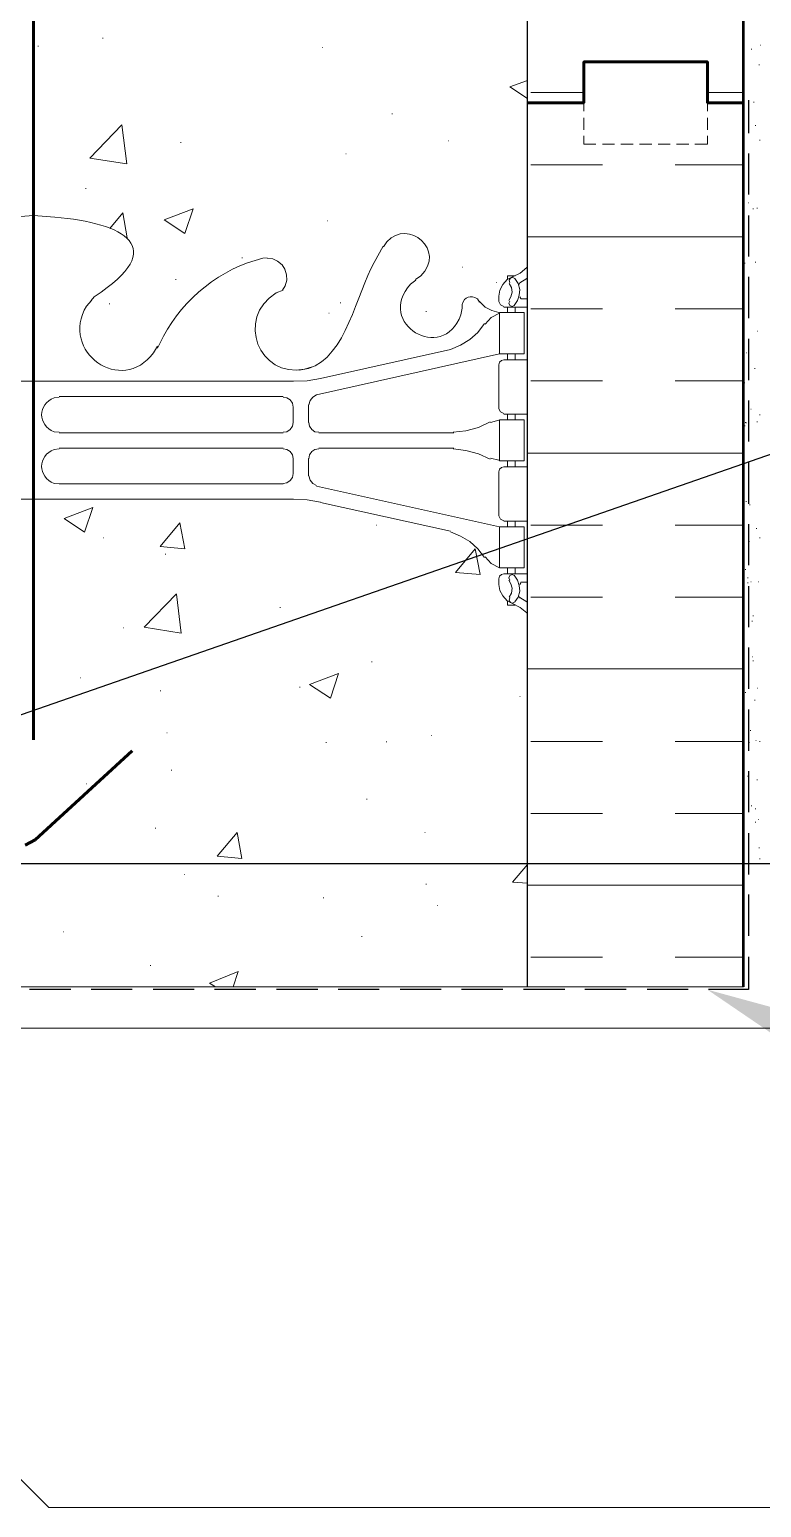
# Model space of a CAD drawing. Header units: millimetres. Extents: x 14 to 201, y 16 to 268.
# Drawn here: x 108.2 to 136.4, y 173.8 to 230.7 of the extents above; entities that cross this region are included whole.
import ezdxf

# ---------------------------------------------------------------- set-up
doc = ezdxf.new("R2010")
doc.units = ezdxf.units.MM
doc.header["$MEASUREMENT"] = 0
doc.layers.get('0').update_dxf_attribs({"linetype": 'CONTINUOUS'})

msp = doc.modelspace()

# ---------------------------------------------------------------- hatches: boundary and pattern name
at = {"true_color": 0x000007}
msp.add_hatch(color=0, dxfattribs=at).paths.add_polyline_path([(137.287, 191.685), (134.302, 193.717), (137.795, 192.765)])

# ---------------------------------------------------------------- linework, layer by layer
at = {"color": 0, "linetype": 'Continuous', "lineweight": 25, "true_color": 0x000007}
for p, q in [((127.36, 227.902), (127.36, 256.477)), ((127.36, 193.823), (127.36, 227.902)), ((135.89, 228.007), (135.89, 226.737)), ((135.89, 225.954), (135.89, 224.367)), ((135.89, 223.562), (135.89, 221.975)), ((135.89, 221.192), (135.89, 219.604)), ((135.89, 218.8), (135.89, 217.212)), ((135.89, 216.429), (135.89, 214.842)), ((135.89, 214.037), (135.89, 212.45)), ((135.89, 211.667), (135.89, 210.079)), ((135.89, 209.275), (135.89, 207.687)), ((135.89, 206.904), (135.89, 205.317)), ((135.89, 204.512), (135.89, 202.925)), ((135.89, 202.142), (135.89, 200.554)), ((135.89, 199.75), (135.89, 198.162)), ((107.738, 198.586), (157.417, 198.586)), ((135.89, 197.379), (135.89, 195.792)), ((109.749, 193.717), (108.162, 193.717)), ((112.12, 193.717), (110.532, 193.717)), ((114.512, 193.717), (112.924, 193.717)), ((116.882, 193.717), (115.295, 193.717)), ((119.274, 193.717), (117.687, 193.717)), ((121.645, 193.717), (120.057, 193.717)), ((124.037, 193.717), (122.449, 193.717)), ((126.407, 193.717), (124.82, 193.717)), ((128.799, 193.717), (127.212, 193.717)), ((131.17, 193.717), (129.582, 193.717)), ((133.562, 193.717), (131.974, 193.717))]:
    msp.add_line(p, q, dxfattribs=at)
at = {"color": 0, "linetype": 'Continuous', "lineweight": 60, "true_color": 0x000007}
for p, q in [((108.31, 253.704), (108.31, 203.348)), ((112.12, 202.925), (108.373, 199.496)), ((107.992, 199.284), (108.373, 199.496))]:
    msp.add_line(p, q, dxfattribs=at)
at = {"color": 0, "linetype": 'Continuous', "lineweight": 15, "true_color": 0x656565}
for p, q in [((110.977, 230.399), (110.998, 230.399)), ((108.479, 230.082), (108.5, 230.082)), ((119.444, 230.039), (119.465, 230.039)), ((135.996, 229.976), (136.017, 229.976)), ((135.996, 229.976), (136.017, 229.976)), ((136.334, 230.124), (136.356, 230.124)), ((136.334, 230.124), (136.356, 230.124)), ((136.292, 229.362), (136.313, 229.362)), ((136.292, 229.362), (136.313, 229.362)), ((127.487, 228.304), (129.54, 228.304)), ((134.302, 228.304), (135.699, 228.304)), ((136.08, 227.923), (136.102, 227.923)), ((136.08, 227.923), (136.102, 227.923)), ((122.132, 227.478), (122.153, 227.478)), ((110.49, 225.764), (111.718, 227.055)), ((111.908, 225.552), (111.718, 227.055)), ((136.144, 227.034), (136.165, 227.034)), ((136.144, 227.034), (136.165, 227.034)), ((113.983, 226.378), (114.004, 226.378)), ((124.312, 226.441), (124.333, 226.441)), ((136.313, 226.462), (136.334, 226.462)), ((136.313, 226.462), (136.334, 226.462)), ((110.49, 225.764), (111.908, 225.552)), ((120.354, 225.933), (120.375, 225.933)), ((127.487, 225.51), (130.26, 225.51)), ((133.054, 225.51), (135.699, 225.51)), ((110.321, 224.6), (110.342, 224.6)), ((135.699, 224.134), (135.721, 224.134)), ((135.699, 224.134), (135.721, 224.134)), ((135.869, 224.049), (135.89, 224.049)), ((135.869, 224.049), (135.89, 224.049)), ((111.252, 223.054), (111.76, 223.668)), ((111.929, 222.695), (111.76, 223.668)), ((113.348, 223.393), (114.469, 223.816)), ((113.348, 223.393), (114.152, 222.864)), ((114.152, 222.864), (114.469, 223.816)), ((119.634, 223.351), (119.655, 223.351)), ((136.059, 223.816), (136.08, 223.816)), ((136.059, 223.816), (136.08, 223.816)), ((136.207, 223.837), (136.229, 223.837)), ((136.207, 223.838), (136.229, 223.838)), ((127.36, 222.737), (135.699, 222.737)), ((116.353, 221.932), (116.374, 221.932)), ((135.742, 221.721), (135.763, 221.721)), ((135.742, 221.721), (135.763, 221.721)), ((136.144, 221.763), (136.165, 221.763)), ((136.144, 221.763), (136.165, 221.763)), ((113.792, 221.086), (113.813, 221.086)), ((124.841, 221.573), (124.862, 221.573)), ((126.153, 220.98), (126.175, 220.98)), ((111.231, 220.155), (111.252, 220.155)), ((120.142, 220.197), (120.163, 220.197)), ((127.487, 219.964), (130.26, 219.964)), ((133.054, 219.964), (135.699, 219.964)), ((119.698, 219.795), (119.719, 219.795)), ((123.444, 219.858), (123.465, 219.858)), ((136.229, 219.096), (136.25, 219.096)), ((136.229, 219.096), (136.25, 219.096)), ((135.805, 218.271), (135.826, 218.271)), ((135.805, 218.271), (135.826, 218.271)), ((136.123, 217.657), (136.144, 217.657)), ((136.123, 217.657), (136.144, 217.657)), ((127.487, 217.191), (130.26, 217.191)), ((133.054, 217.191), (135.699, 217.191)), ((135.721, 217.107), (135.742, 217.107)), ((135.721, 217.106), (135.742, 217.106)), ((135.975, 216.091), (135.996, 216.091)), ((135.975, 216.09), (135.996, 216.09)), ((135.742, 215.456), (135.763, 215.456)), ((135.742, 215.455), (135.763, 215.455)), ((135.763, 215.583), (135.784, 215.583)), ((135.763, 215.582), (135.784, 215.582)), ((135.784, 215.561), (135.805, 215.561)), ((135.784, 215.561), (135.805, 215.561)), ((136.207, 215.604), (136.229, 215.604)), ((136.207, 215.604), (136.229, 215.604)), ((136.313, 215.879), (136.334, 215.879)), ((136.313, 215.879), (136.334, 215.879)), ((127.36, 214.397), (135.699, 214.397)), ((135.826, 214.037), (135.848, 214.037)), ((135.784, 212.535), (135.805, 212.535)), ((135.869, 212.513), (135.89, 212.513)), ((109.495, 211.878), (110.596, 212.302)), ((110.278, 211.349), (110.596, 212.302)), ((135.932, 212.408), (135.954, 212.408)), ((109.495, 211.878), (110.278, 211.349)), ((113.199, 210.799), (113.961, 211.709)), ((114.152, 210.714), (113.961, 211.709)), ((121.539, 211.624), (121.56, 211.624)), ((127.487, 211.624), (130.26, 211.624)), ((133.054, 211.624), (135.699, 211.624)), ((136.186, 211.497), (136.207, 211.497)), ((110.998, 211.138), (111.019, 211.138)), ((113.199, 210.799), (114.152, 210.714)), ((135.911, 210.989), (135.932, 210.989)), ((136.313, 211.138), (136.334, 211.138)), ((113.39, 210.503), (113.411, 210.503)), ((124.587, 209.804), (125.349, 210.714)), ((125.539, 209.719), (125.349, 210.714)), ((124.587, 209.804), (125.539, 209.719)), ((135.763, 209.91), (135.784, 209.91)), ((135.848, 209.592), (135.869, 209.592)), ((135.848, 209.402), (135.869, 209.402)), ((135.975, 209.444), (135.996, 209.444)), ((136.271, 209.444), (136.292, 209.444)), ((112.585, 207.687), (113.834, 208.979)), ((114.004, 207.455), (113.834, 208.957)), ((127.487, 208.851), (130.26, 208.851)), ((133.054, 208.851), (135.699, 208.851)), ((117.814, 208.449), (117.835, 208.449)), ((136.059, 208.132), (136.08, 208.132)), ((111.781, 207.666), (111.802, 207.666)), ((112.585, 207.687), (114.004, 207.455)), ((136.017, 207.92), (136.038, 207.92)), ((121.348, 206.354), (121.37, 206.354)), ((135.89, 206.671), (135.911, 206.671)), ((136.038, 206.544), (136.059, 206.544)), ((136.059, 206.396), (136.08, 206.396)), ((110.109, 205.74), (110.13, 205.74)), ((118.957, 205.486), (120.078, 205.909)), ((119.761, 204.957), (120.078, 205.909)), ((127.36, 206.079), (135.699, 206.079)), ((113.199, 205.232), (113.22, 205.232)), ((118.576, 205.38), (118.597, 205.38)), ((118.957, 205.486), (119.761, 204.957)), ((135.763, 205.169), (135.784, 205.169)), ((136.229, 205.338), (136.25, 205.338)), ((127.063, 205.02), (127.085, 205.02)), ((136.123, 204.872), (136.144, 204.872)), ((113.453, 203.623), (113.474, 203.623)), ((123.656, 203.518), (123.677, 203.518)), ((135.954, 203.708), (135.975, 203.708)), ((119.592, 203.242), (119.613, 203.242)), ((121.92, 203.264), (121.941, 203.264)), ((127.487, 203.285), (130.26, 203.285)), ((133.054, 203.285), (135.699, 203.285)), ((135.911, 203.242), (135.932, 203.242)), ((136.165, 203.327), (136.186, 203.327)), ((136.313, 203.285), (136.334, 203.285)), ((113.623, 202.184), (113.644, 202.184)), ((135.848, 201.951), (135.869, 201.951)), ((136.207, 201.803), (136.229, 201.803)), ((110.342, 201.655), (110.363, 201.655)), ((121.158, 201.062), (121.179, 201.062)), ((135.996, 200.808), (136.017, 200.808)), ((136.144, 200.681), (136.165, 200.681)), ((127.487, 200.512), (130.26, 200.512)), ((133.054, 200.512), (135.699, 200.512)), ((136.144, 200.173), (136.165, 200.173)), ((136.271, 200.279), (136.292, 200.279)), ((113.009, 199.94), (113.03, 199.94)), ((115.401, 198.861), (116.163, 199.771)), ((116.353, 198.776), (116.163, 199.771)), ((123.402, 199.771), (123.423, 199.771)), ((115.401, 198.861), (116.353, 198.776)), ((136.292, 199.178), (136.313, 199.178)), ((126.788, 197.866), (127.36, 198.543)), ((136.313, 198.755), (136.334, 198.755)), ((114.131, 198.162), (114.152, 198.162)), ((123.444, 197.781), (123.465, 197.781)), ((126.788, 197.866), (127.36, 197.824)), ((127.36, 197.739), (135.699, 197.739)), ((115.422, 197.316), (115.443, 197.316)), ((119.486, 197.252), (119.507, 197.252)), ((123.888, 196.956), (123.91, 196.956)), ((109.453, 195.94), (109.474, 195.94)), ((120.967, 195.771), (120.989, 195.771)), ((127.487, 194.966), (130.26, 194.966)), ((133.054, 194.966), (135.699, 194.966)), ((112.818, 194.649), (112.839, 194.649)), ((115.104, 193.971), (116.205, 194.416)), ((116.014, 193.823), (116.205, 194.416)), ((115.104, 193.971), (115.337, 193.823))]:
    msp.add_line(p, q, dxfattribs=at)
at = {"color": 0, "linetype": 'Continuous', "lineweight": 15, "true_color": 0x000007}
for p, q in [((129.54, 227.584), (129.54, 227.902)), ((134.302, 227.902), (134.302, 227.584)), ((129.54, 226.864), (129.54, 227.33)), ((134.302, 227.33), (134.302, 226.864)), ((130.725, 226.314), (130.26, 226.314)), ((131.445, 226.314), (130.958, 226.314)), ((132.165, 226.314), (131.678, 226.314)), ((132.863, 226.314), (132.398, 226.314)), ((133.583, 226.314), (133.117, 226.314)), ((109.135, 223.499), (108.31, 223.562)), ((121.793, 222.377), (121.454, 221.742)), ((121.941, 222.546), (121.814, 222.356)), ((117.327, 221.932), (117.157, 221.911)), ((123.063, 221.065), (122.851, 220.917)), ((123.042, 221.086), (123.253, 221.234)), ((127.063, 220.959), (127.339, 221.128)), ((117.941, 220.684), (117.666, 220.578)), ((127.063, 220.959), (127.021, 220.874)), ((110.554, 220.281), (110.363, 220.07)), ((110.532, 220.281), (110.659, 220.43)), ((124.799, 219.731), (124.841, 219.985)), ((124.841, 220.133), (124.841, 219.985)), ((125.518, 220.218), (125.434, 220.345)), ((126.259, 220.451), (126.259, 220.239)), ((127.36, 220.027), (126.45, 220.027)), ((126.598, 220.028), (126.598, 219.816)), ((126.894, 220.028), (126.894, 219.816)), ((127.063, 220.43), (127.106, 220.366)), ((127.36, 220.345), (127.106, 220.345)), ((113.326, 218.906), (113.093, 218.44)), ((112.945, 218.271), (113.093, 218.525)), ((119.232, 216.641), (126.28, 218.228)), ((119.38, 217.276), (124.396, 218.398)), ((126.598, 218.228), (126.598, 217.996)), ((126.894, 218.228), (126.894, 217.996)), ((118.914, 217.657), (118.554, 217.593)), ((118.766, 217.636), (119.063, 217.72)), ((126.259, 217.805), (126.259, 216.112)), ((127.36, 217.996), (126.45, 217.996)), ((108.31, 217.17), (98.277, 217.17)), ((108.31, 217.17), (118.343, 217.17)), ((118.343, 217.17), (111.485, 217.17)), ((109.305, 216.556), (109.114, 216.535)), ((117.941, 216.577), (109.305, 216.577)), ((118.322, 215.582), (118.322, 216.175)), ((118.322, 215.604), (118.322, 216.154)), ((118.914, 215.583), (118.914, 216.26)), ((126.259, 215.667), (125.942, 215.583)), ((127.36, 215.9), (126.45, 215.9)), ((126.598, 215.9), (126.598, 215.688)), ((126.894, 215.9), (126.894, 215.688)), ((109.114, 215.223), (109.305, 215.202)), ((117.941, 215.18), (109.305, 215.18)), ((119.317, 215.18), (124.524, 215.18)), ((109.305, 214.567), (109.114, 214.545)), ((117.941, 214.588), (109.305, 214.588)), ((119.317, 214.588), (124.524, 214.588)), ((118.914, 214.186), (118.914, 213.529)), ((125.942, 214.207), (126.259, 214.122)), ((126.259, 211.984), (126.259, 213.678)), ((127.36, 213.868), (126.45, 213.868)), ((126.598, 213.868), (126.598, 214.101)), ((126.894, 213.868), (126.894, 214.101)), ((109.114, 213.233), (109.305, 213.212)), ((117.941, 213.212), (109.305, 213.212)), ((119.232, 213.127), (126.28, 211.561)), ((108.31, 212.619), (98.277, 212.619)), ((108.31, 212.619), (118.343, 212.619)), ((118.343, 212.619), (111.485, 212.619)), ((119.38, 212.492), (124.396, 211.392)), ((127.36, 211.772), (126.45, 211.772)), ((126.598, 211.561), (126.598, 211.772)), ((126.894, 211.561), (126.894, 211.772)), ((127.36, 209.74), (126.45, 209.74)), ((126.598, 209.74), (126.598, 209.973)), ((126.894, 209.74), (126.894, 209.973)), ((126.259, 209.338), (126.259, 209.55)), ((127.106, 209.402), (127.063, 209.338)), ((127.36, 209.423), (127.106, 209.423)), ((127.021, 208.894), (127.063, 208.809)), ((127.339, 208.661), (127.063, 208.83)), ((135.699, 193.823), (89.26, 193.823)), ((137.287, 192.236), (102.341, 192.236))]:
    msp.add_line(p, q, dxfattribs=at)
at = {"color": 0, "linetype": 'Continuous', "lineweight": 53, "true_color": 0x000007}
for points in [[(127.36, 227.902), (129.54, 227.902), (129.54, 229.489), (134.302, 229.489), (134.302, 227.902), (135.699, 227.902), (135.699, 256.477)], [(135.699, 193.823), (135.699, 227.901), (134.302, 227.901), (134.302, 229.489), (129.54, 229.489), (129.54, 227.901), (127.36, 227.901)]]:
    msp.add_lwpolyline(points, dxfattribs=at)
at = {"color": 0, "linetype": 'Continuous', "lineweight": 15, "true_color": 0x656565}
msp.add_lwpolyline([(127.36, 228.769), (126.682, 228.515), (127.36, 228.071)], dxfattribs=at)
at = {"color": 0, "linetype": 'Continuous', "lineweight": 15, "true_color": 0x000007}
for points in [[(130.006, 226.314), (129.54, 226.314), (129.54, 226.632)], [(134.302, 226.632), (134.302, 226.314), (133.816, 226.314)], [(104.479, 221.996), (104.457, 222.208), (104.5, 222.419), (104.606, 222.61), (104.733, 222.758), (104.923, 222.864), (105.346, 223.054), (105.791, 223.202), (106.214, 223.308), (106.638, 223.393), (107.484, 223.499), (108.31, 223.562)], [(117.92, 220.684), (118.025, 220.853), (118.089, 221.065), (118.068, 221.276), (118.004, 221.488), (117.898, 221.657), (117.729, 221.805), (117.539, 221.89), (117.327, 221.911)], [(126.788, 221.192), (126.577, 221.086), (126.407, 220.895), (126.301, 220.684), (126.259, 220.451)], [(126.894, 221.234), (126.598, 221.234), (126.598, 221.107)], [(126.894, 221.128), (126.788, 221.171), (126.704, 221.149), (126.661, 221.065), (126.682, 220.959)], [(126.788, 221.192), (127.085, 221.34), (127.339, 221.551)], [(126.852, 220.091), (126.979, 220.281), (127.042, 220.493), (127.063, 220.705), (127, 220.938), (126.873, 221.128)], [(126.64, 220.281), (126.725, 220.43), (126.767, 220.599), (126.746, 220.79), (126.661, 220.938)], [(125.518, 220.239), (125.73, 220.028), (125.984, 219.901), (126.259, 219.816)], [(126.259, 220.239), (126.323, 220.112), (126.45, 220.049)], [(126.682, 220.26), (126.64, 220.176), (126.682, 220.091), (126.767, 220.049), (126.852, 220.091)], [(124.396, 218.398), (124.777, 218.567), (125.137, 218.779), (125.455, 219.054), (125.709, 219.393)], [(126.28, 219.795), (125.963, 219.625), (125.73, 219.371)], [(126.45, 217.996), (126.365, 217.974), (126.28, 217.911), (126.259, 217.805)], [(118.343, 217.17), (118.872, 217.191), (119.38, 217.276)], [(118.322, 216.175), (118.3, 216.323), (118.216, 216.45), (118.089, 216.535), (117.941, 216.556)], [(119.232, 216.641), (119.084, 216.556), (118.978, 216.429), (118.936, 216.26)], [(126.259, 216.112), (126.323, 215.985), (126.45, 215.921)], [(117.941, 215.202), (118.089, 215.223), (118.216, 215.307), (118.3, 215.434), (118.322, 215.583)], [(118.936, 215.582), (118.957, 215.434), (119.041, 215.307), (119.168, 215.223), (119.317, 215.201)], [(124.502, 215.202), (124.989, 215.265), (125.476, 215.392), (125.92, 215.604)], [(126.28, 214.884), (126.28, 215.688), (127.233, 215.688), (127.233, 214.884)], [(126.28, 214.884), (126.28, 214.101), (127.233, 214.101), (127.233, 214.884)], [(118.322, 214.186), (118.3, 214.334), (118.216, 214.461), (118.089, 214.545), (117.941, 214.567)], [(119.317, 214.566), (119.168, 214.545), (119.041, 214.461), (118.957, 214.334), (118.936, 214.185)], [(125.92, 214.164), (125.476, 214.376), (124.989, 214.503), (124.502, 214.567)], [(118.322, 214.164), (118.322, 213.614), (118.322, 214.186)], [(126.45, 213.868), (126.365, 213.847), (126.28, 213.783), (126.259, 213.677)], [(117.941, 213.233), (118.089, 213.254), (118.216, 213.339), (118.3, 213.466), (118.322, 213.614)], [(118.936, 213.529), (118.978, 213.36), (119.084, 213.233), (119.232, 213.148)], [(119.38, 212.513), (118.872, 212.598), (118.343, 212.619)], [(126.259, 211.984), (126.323, 211.857), (126.45, 211.794)], [(125.709, 210.376), (125.455, 210.714), (125.137, 210.989), (124.777, 211.201), (124.396, 211.37)], [(125.73, 210.397), (125.963, 210.143), (126.28, 209.973)], [(126.45, 209.74), (126.365, 209.719), (126.28, 209.656), (126.259, 209.55)], [(126.852, 209.677), (126.767, 209.719), (126.682, 209.677), (126.64, 209.592), (126.682, 209.508)], [(126.873, 208.661), (127, 208.851), (127.063, 209.084), (127.042, 209.296), (126.979, 209.508), (126.852, 209.698)], [(126.259, 209.338), (126.301, 209.106), (126.407, 208.894), (126.577, 208.703), (126.788, 208.598)], [(126.661, 208.851), (126.746, 209), (126.767, 209.19), (126.725, 209.359), (126.64, 209.508)], [(126.894, 208.534), (126.598, 208.534), (126.598, 208.682)], [(126.682, 208.83), (126.661, 208.724), (126.704, 208.64), (126.788, 208.619), (126.894, 208.661)], [(127.339, 208.238), (127.085, 208.449), (126.788, 208.598)], [(140.462, 173.757), (108.903, 173.757), (105.728, 176.932)]]:
    msp.add_lwpolyline(points, dxfattribs=at)
at = {"color": 0, "linetype": 'Continuous', "lineweight": 25, "true_color": 0x000007}
for points in [[(106.362, 203.814), (163.788, 223.753), (187.473, 223.753)], [(135.89, 194.987), (135.89, 193.717), (134.345, 193.717)]]:
    msp.add_lwpolyline(points, dxfattribs=at)
at = {"color": 0, "linetype": 'Continuous', "lineweight": 15, "true_color": 0x000007}
for points in [[(127.233, 218.228), (126.28, 218.228), (126.28, 219.816), (127.233, 219.816)], [(127.233, 211.561), (126.28, 211.561), (126.28, 209.973), (127.233, 209.973)]]:
    msp.add_lwpolyline(points, close=True, dxfattribs=at)
for points in [[(110.659, 220.43), (113.604, 222.351), (111.804, 223.259), (109.135, 223.499)], [(123.253, 221.234), (124.237, 222.202), (122.773, 223.466), (121.941, 222.546)], [(117.157, 221.911), (115.558, 221.527), (114.089, 220.366), (113.326, 218.906)], [(121.454, 221.742), (120.763, 220.571), (120.393, 218.114), (118.914, 217.657)], [(117.666, 220.578), (116.098, 219.582), (117.013, 217.289), (118.766, 217.636)], [(122.851, 220.917), (121.488, 219.406), (124.086, 217.825), (124.799, 219.731)], [(125.434, 220.345), (125.184, 220.508), (124.919, 220.439), (124.841, 220.133)], [(110.363, 220.07), (109.302, 218.31), (111.71, 216.6), (112.945, 218.271)], [(109.114, 216.535), (108.46, 216.287), (108.46, 215.471), (109.114, 215.223)], [(109.114, 214.545), (108.46, 214.297), (108.46, 213.481), (109.114, 213.233)]]:
    msp.add_open_spline(points, degree=3, dxfattribs=at)

doc.saveas('drawing.dxf')
